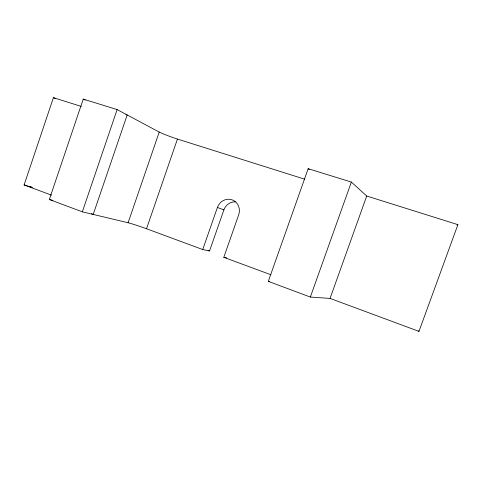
<?xml version="1.0" encoding="UTF-8"?>
<svg xmlns="http://www.w3.org/2000/svg" width="482" height="482" viewBox="0 0 482 482"><rect width="100%" height="100%" fill="white"/><g stroke="black" fill="none" stroke-linecap="round" stroke-linejoin="round"><path stroke-width="0.72" d="M51.58 195.156L24.1 184.961L53.418 97.665L81.247 106.401M235.294 201.862A11.701 11.032 -68.6 0 0 223.895 209.869L209.543 250.953L202.735 249.543L146.522 228.745A16.575 0.813 19 0 0 128.091 222.75L82.338 211.839L49.339 199.5L83.247 99.099L117.12 109.583L159.229 132.062A16.671 1.259 19.5 0 0 177.436 139.063L304.805 179.22M82.338 211.839L117.12 109.583M128.091 222.75L159.229 132.062M146.522 228.745L177.436 139.063M202.735 249.543L217.412 207.459A11.984 11.261 -68.9 0 1 232.017 199.813A11.984 11.261 -68.9 0 1 238.704 214.803L223.805 257.334L270.914 274.758M268.311 281.355L308.161 168.7L351.366 182.069L366.718 196.023L457.9 224.654L418.978 331.381L330.056 298.406L310.336 297.063L268.311 281.355L269.763 281.536M310.336 297.063L351.366 182.069M330.056 298.406L366.718 196.023M457.038 225.01L457.9 224.654M223.805 257.334L226.642 257.888M49.339 199.5L52.93 200.398M125.935 114.644L127.188 114.957L93.201 214.43L91.411 213.689M24.1 184.961L26.48 185.642M27.076 185.817L27.848 186.064M28.528 186.281L31.939 187.396M208.14 250.435L209.543 250.953M217.412 207.459L223.895 209.869M53.418 97.665L55.153 98.442M83.247 99.099L85.248 100.129M308.161 168.7L309.251 169.531M418.472 330.779L418.978 331.381M28.727 186.293A53.671 2.512 18.7 0 1 32.342 187.365"/></g></svg>
